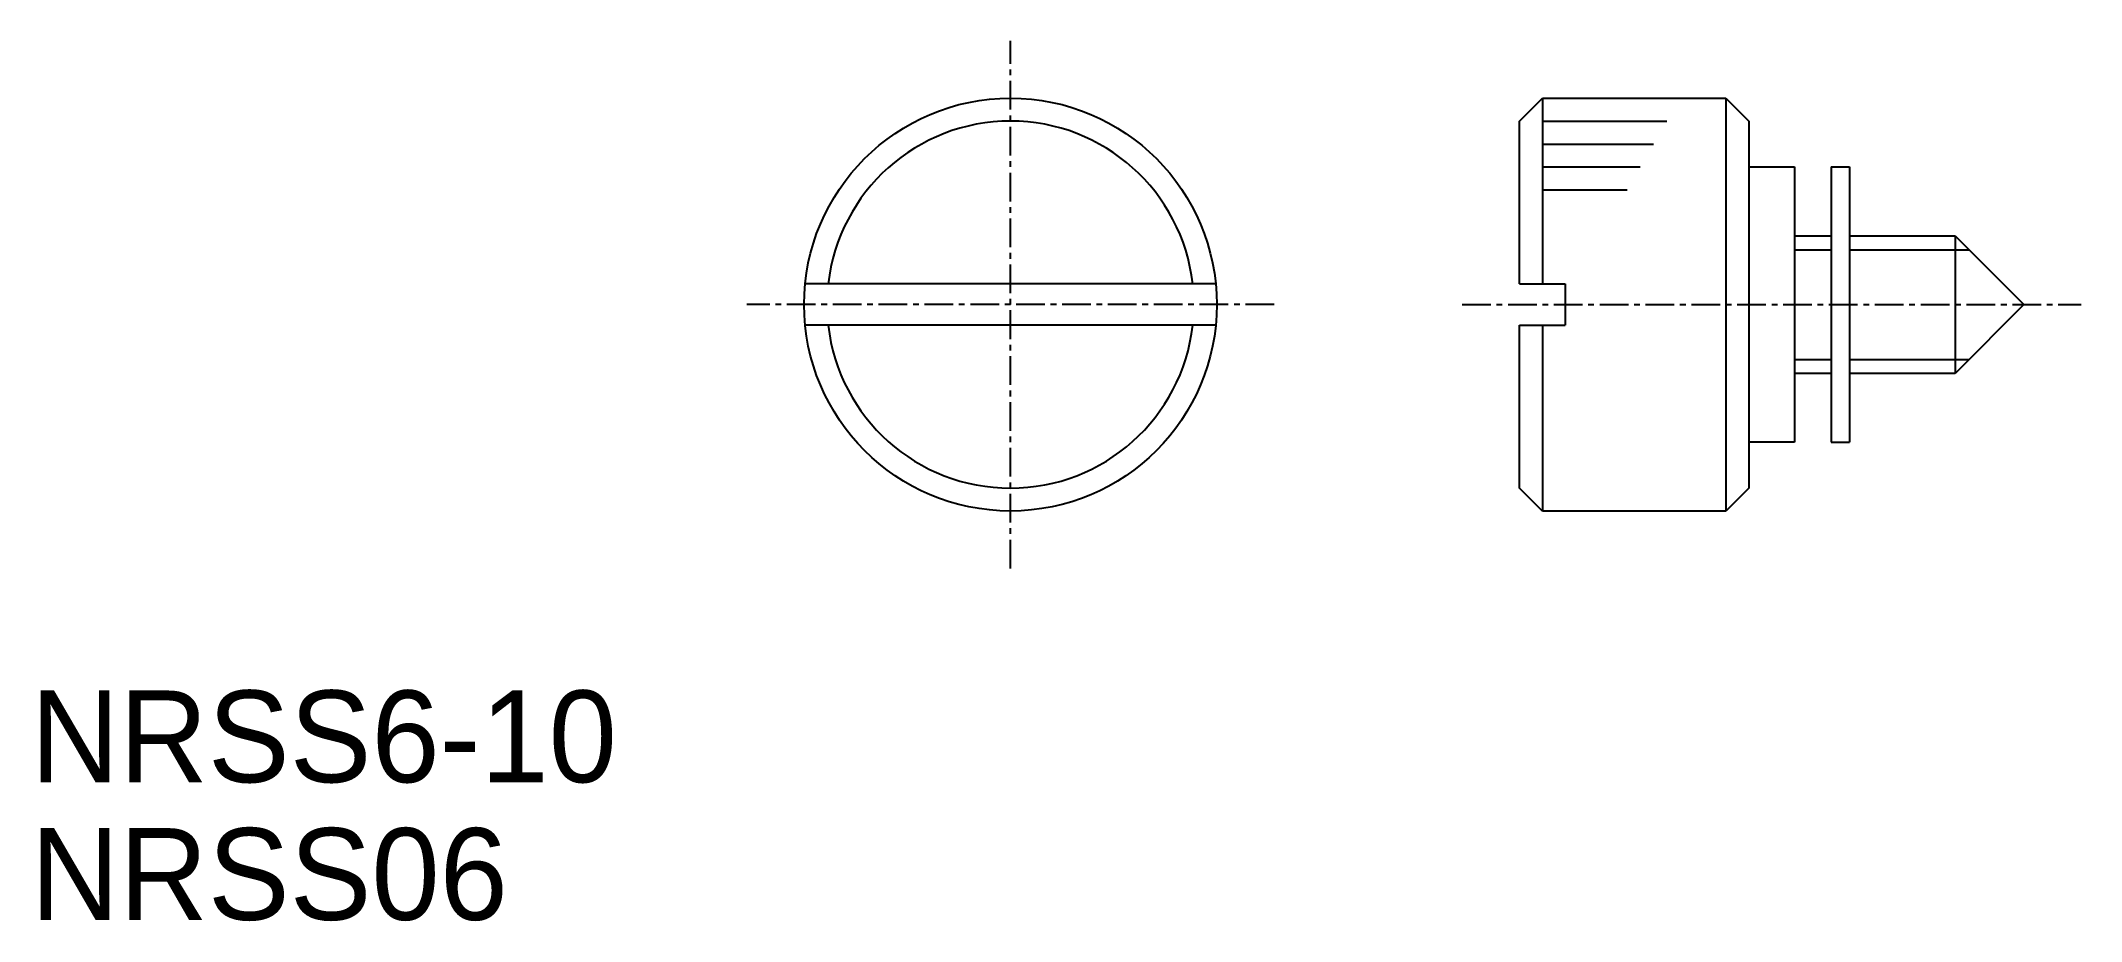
# Model space of a CAD drawing. Extents: x -12.1 to 76.9, y -0.9 to 37.5.
import ezdxf

# ---------------------------------------------------------------- set-up
doc = ezdxf.new("R2010")
doc.units = 0
doc.linetypes.add('CENTER', pattern=[2, 1.25, -0.25, 0.25, -0.25])
doc.layers.get('0').update_dxf_attribs({"linetype": 'CONTINUOUS'})
doc.layers.add('CENTER', color=1, linetype='CENTER')

msp = doc.modelspace()

# ---------------------------------------------------------------- linework, layer by layer
at = {"color": 7, "linetype": 'CONTINUOUS'}
for p, q in [((52.366, 33.998), (53.366, 34.998)), ((53.366, 34.998), (61.366, 34.998)), ((53.366, 34.998), (53.366, 26.898)), ((61.366, 34.998), (61.366, 16.998)), ((61.366, 34.998), (62.366, 33.998)), ((52.366, 26.898), (52.366, 33.998)), ((53.366, 33.998), (58.789, 33.998)), ((62.366, 33.998), (62.366, 31.998)), ((53.366, 32.998), (58.211, 32.998)), ((53.366, 31.998), (57.634, 31.998)), ((62.366, 31.998), (62.366, 19.998)), ((62.366, 31.998), (64.366, 31.998)), ((64.366, 31.998), (64.366, 19.998)), ((65.966, 31.998), (65.966, 19.998)), ((65.966, 31.998), (66.766, 31.998)), ((66.766, 31.998), (66.766, 19.998)), ((53.366, 30.998), (57.057, 30.998)), ((64.366, 28.998), (65.966, 28.998)), ((66.766, 28.998), (71.366, 28.998)), ((71.366, 28.998), (74.366, 25.998)), ((71.366, 28.998), (71.366, 22.998)), ((39.121, 26.898), (21.211, 26.898)), ((52.366, 26.898), (54.366, 26.898)), ((54.366, 26.898), (54.366, 25.098)), ((74.366, 25.998), (71.366, 22.998)), ((39.121, 25.098), (21.211, 25.098)), ((52.366, 17.998), (52.366, 25.098)), ((52.366, 25.098), (54.366, 25.098)), ((53.366, 25.098), (53.366, 16.998)), ((65.966, 22.998), (64.366, 22.998)), ((71.366, 22.998), (66.766, 22.998)), ((62.366, 19.998), (62.366, 17.998)), ((64.366, 19.998), (62.366, 19.998)), ((65.966, 19.998), (66.766, 19.998)), ((53.366, 16.998), (52.366, 17.998)), ((62.366, 17.998), (61.366, 16.998)), ((61.366, 16.998), (53.366, 16.998))]:
    msp.add_line(p, q, dxfattribs=at)
at = {"color": 3, "linetype": 'CONTINUOUS'}
for p, q in [((64.366, 28.384), (65.966, 28.384)), ((66.766, 28.384), (71.979, 28.384)), ((64.366, 23.611), (65.966, 23.611)), ((66.766, 23.611), (71.979, 23.611))]:
    msp.add_line(p, q, dxfattribs=at)
at = {"color": 7, "linetype": 'CONTINUOUS'}
msp.add_circle((30.166, 25.998), 9, dxfattribs=at)
for start, end in [(6.45945, 173.54055), (186.45945, 353.54055)]:
    msp.add_arc((30.166, 25.998), 8, start, end, dxfattribs=at)
at = {"layer": 'CENTER', "color": 1, "linetype": 'CENTER'}
for p, q in [((30.166, 14.498), (30.166, 37.498)), ((41.666, 25.998), (18.666, 25.998)), ((49.866, 25.998), (76.866, 25.998))]:
    msp.add_line(p, q, dxfattribs=at)

# ---------------------------------------------------------------- texts
at = {"color": 7, "linetype": 'CONTINUOUS'}
for s, p in [('NRSS6-10', (-12.566, 5.174)), ('NRSS06', (-12.566, -0.826))]:
    msp.add_text(s, height=4, dxfattribs=at).set_placement(p)

doc.saveas('drawing.dxf')
